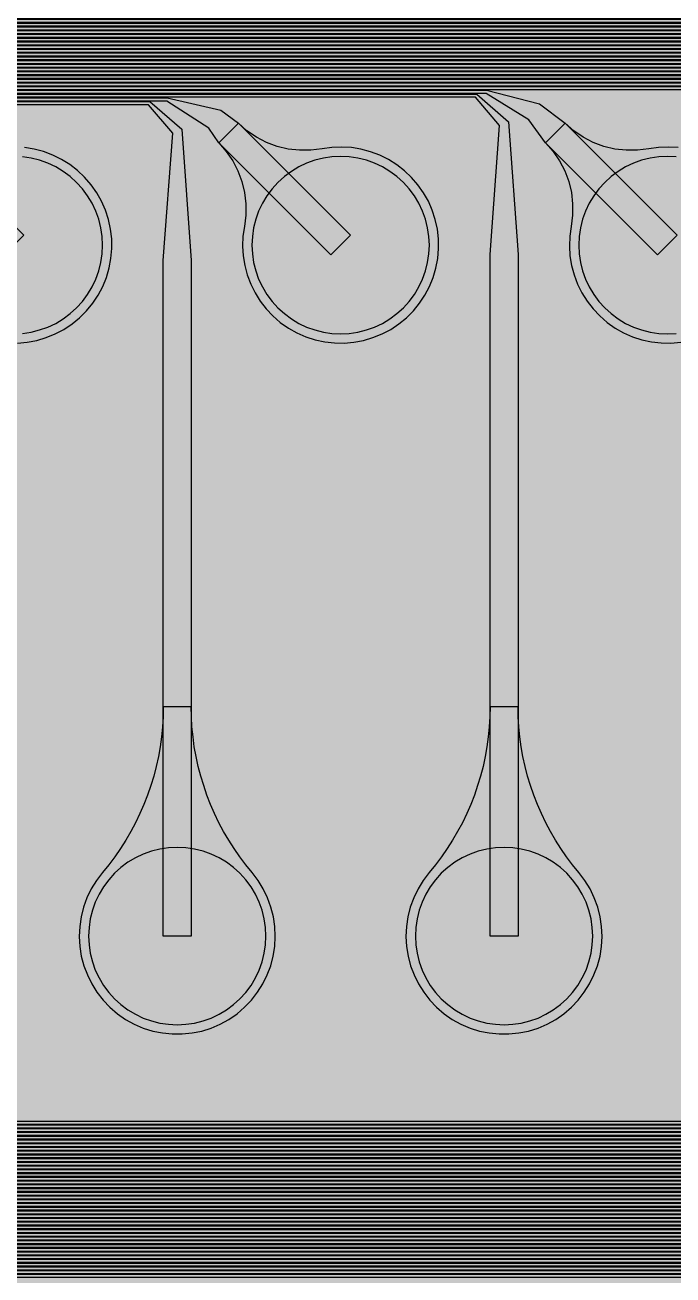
# Model space of a CAD drawing. Header units: metres. Extents: x -7231 to 10969, y -37556 to 1873.
# Drawn here: x -4007 to -3313, y -33144 to -31805 of the extents above; entities that cross this region are included whole.
import ezdxf

# ---------------------------------------------------------------- set-up
doc = ezdxf.new("R2010")
doc.units = ezdxf.units.M
for name, color, linetype in [('Metal1', 4, 'CONTINUOUS'), ('Metal2', 3, 'CONTINUOUS'), ('Polyimide', 7, 'CONTINUOUS'), ('Polyimide_Negative', 5, 'CONTINUOUS')]:
    doc.layers.add(name, color=color, linetype=linetype)

msp = doc.modelspace()

# ---------------------------------------------------------------- hatches: boundary and pattern name
at = {"layer": 'Polyimide'}
msp.add_hatch(color=7, dxfattribs=at).paths.add_polyline_path([(4065.7, -468), (4066.7, -502), (4068.5, -536), (4071.4, -570), (4075.5, -604), (4081, -638), (4088, -672), (4096.5, -706), (4106.6, -740), (4118.3, -774), (4131.6, -808), (4146.5, -842), (4162.9, -876), (4180.7, -910), (4199.8, -944), (4220.2, -978), (4241.7, -1012), (4264.2, -1046), (4287.5, -1080), (4311.5, -1114), (4336, -1148), (4360.9, -1182), (4385.9, -1216), (4410.9, -1250), (4435.7, -1284), (4460.2, -1318), (4484.2, -1352), (4507.5, -1385.9), (4530, -1419.9), (4551.5, -1453.9), (4571.9, -1487.9), (4591.1, -1521.9), (4608.9, -1555.9), (4625.3, -1589.9), (4640.1, -1623.9), (4653.4, -1657.9), (4665.1, -1691.9), (4675.2, -1725.9), (4683.7, -1759.9), (4690.7, -1793.9), (4696.2, -1827.9), (4700.3, -1861.9), (4703.2, -1895.9), (4705.1, -1929.9), (4706.1, -1963.9), (4706.4, -1997.9), (4706.5, -2031.9), (4706.5, -4793), (4710, -4838.4), (4720.2, -4882.7), (4737.1, -4925), (4760.1, -4964.2), (4788.9, -4999.5), (4822.6, -5030), (4860.5, -5055.1), (4901.8, -5074.2), (4901.8, -5074.2), (4970.7, -5105.2), (5034.7, -5145.3), (5092.8, -5193.5), (5143.8, -5249.2), (5186.9, -5311.2), (5221.2, -5378.4), (5246.2, -5449.7), (5261.4, -5523.7), (5266.5, -5599), (5261.4, -5674.3), (5246.2, -5748.3), (5221.2, -5819.6), (5186.9, -5886.8), (5143.8, -5948.8), (5092.8, -6004.5), (5034.7, -6052.7), (4970.7, -6092.8), (4901.8, -6123.8), (4860.5, -6142.9), (4822.6, -6168), (4788.9, -6198.5), (4760.1, -6233.8), (4737.1, -6273), (4720.2, -6315.3), (4710, -6359.6), (4706.5, -6405), (4706.5, -9221.5), (4710, -9266.9), (4720.2, -9311.2), (4737.1, -9353.5), (4760.1, -9392.7), (4788.9, -9428), (4822.6, -9458.5), (4860.5, -9483.6), (4901.8, -9502.7), (4970.7, -9533.7), (5034.7, -9573.8), (5092.8, -9622), (5143.8, -9677.7), (5186.9, -9739.7), (5221.2, -9806.9), (5246.2, -9878.2), (5261.4, -9952.2), (5266.5, -10027.5), (5261.4, -10102.8), (5246.2, -10176.8), (5221.2, -10248.1), (5186.9, -10315.3), (5143.8, -10377.3), (5092.8, -10433), (5034.7, -10481.2), (4970.7, -10521.3), (4901.8, -10552.3), (4860.5, -10571.4), (4822.6, -10596.5), (4788.9, -10627), (4760.1, -10662.3), (4737.1, -10701.5), (4720.2, -10743.8), (4710, -10788.1), (4706.5, -10833.5), (4706.5, -13650), (4710, -13695.4), (4720.2, -13739.7), (4737.1, -13782), (4760.1, -13821.2), (4788.9, -13856.5), (4822.6, -13887), (4860.5, -13912.1), (4901.8, -13931.2), (4970.7, -13962.2), (5034.7, -14002.2), (5092.8, -14050.5), (5143.8, -14106.2), (5186.9, -14168.2), (5221.2, -14235.4), (5246.2, -14306.7), (5261.4, -14380.7), (5266.5, -14456), (5261.4, -14531.3), (5246.2, -14605.3), (5221.2, -14676.5), (5186.9, -14743.8), (5143.8, -14805.8), (5092.8, -14861.5), (5034.7, -14909.7), (4970.7, -14949.8), (4901.8, -14980.8), (4860.5, -14999.9), (4822.6, -15025), (4788.9, -15055.5), (4760.1, -15090.8), (4737.1, -15130), (4720.2, -15172.3), (4710, -15216.6), (4706.5, -15262), (4706.5, -15456), (4720.9, -15750), (4764.1, -16041.3), (4835.7, -16326.8), (4934.9, -16604), (5060.7, -16870.2), (5212.1, -17122.7), (5387.5, -17359.2), (5585.2, -17577.3), (5803.3, -17775), (6039.8, -17950.4), (6292.3, -18101.8), (6558.4, -18227.6), (6835.6, -18326.8), (7121.2, -18398.3), (7412.4, -18441.5), (7706.5, -18456), (9969, -18456), (10047.4, -18459.8), (10125.1, -18471.4), (10201.2, -18490.4), (10275.2, -18516.9), (10346.1, -18550.5), (10413.5, -18590.8), (10476.5, -18637.6), (10534.7, -18690.3), (10587.4, -18748.5), (10634.2, -18811.5), (10674.5, -18878.9), (10708.1, -18949.8), (10734.6, -19023.8), (10753.6, -19099.9), (10765.2, -19177.6), (10769, -19256), (10769, -20895.8), (10730.2, -20951.4), (10694.6, -21009.1), (10662.2, -21068.6), (10633.2, -21129.9), (10607.6, -21192.7), (10585.5, -21256.7), (10566.9, -21322), (10552, -21388.1), (10540.8, -21455), (10533.4, -21522.3), (10529.6, -21590), (10529.6, -21657.8), (10533.4, -21725.5), (10540.8, -21792.9), (10552, -21859.7), (10566.9, -21925.9), (10585.5, -21991.1), (10607.6, -22055.2), (10633.2, -22117.9), (10662.2, -22179.2), (10694.6, -22238.7), (10730.2, -22296.4), (10769, -22352), (10769, -32454.2), (10728.7, -32510.5), (10691.7, -32568.9), (10658, -32629.3), (10627.8, -32691.6), (10601.2, -32755.4), (10578.2, -32820.7), (10558.9, -32887.1), (10543.4, -32954.5), (10531.8, -33022.7), (10524, -33091.4), (10520.1, -33160.5), (10520.1, -33229.7), (10524, -33298.8), (10531.8, -33367.5), (10543.4, -33435.7), (10558.9, -33503.1), (10578.2, -33569.5), (10601.2, -33634.8), (10627.8, -33698.6), (10658, -33760.8), (10691.7, -33821.3), (10728.7, -33879.7), (10769, -33936), (10769, -36556), (10765.2, -36634.4), (10753.6, -36712.1), (10734.6, -36788.2), (10708.1, -36862.1), (10674.5, -36933.1), (10634.2, -37000.5), (10587.4, -37063.5), (10534.7, -37121.7), (10476.5, -37174.4), (10413.5, -37221.2), (10346.1, -37261.5), (10275.2, -37295.1), (10201.2, -37321.6), (10125.1, -37340.6), (10047.4, -37352.1), (9969, -37356), (-6231, -37356), (-6309.4, -37352.1), (-6387.1, -37340.6), (-6463.2, -37321.6), (-6537.2, -37295.1), (-6608.1, -37261.5), (-6675.5, -37221.2), (-6738.5, -37174.4), (-6796.7, -37121.7), (-6849.4, -37063.5), (-6896.2, -37000.5), (-6936.5, -36933.1), (-6970.1, -36862.1), (-6996.6, -36788.2), (-7015.6, -36712.1), (-7027.2, -36634.4), (-7031, -36556), (-7031, -33936), (-6990.7, -33879.8), (-6953.7, -33821.3), (-6920, -33760.9), (-6889.8, -33698.6), (-6863.2, -33634.8), (-6840.2, -33569.5), (-6820.9, -33503.1), (-6805.4, -33435.7), (-6793.7, -33367.5), (-6785.9, -33298.8), (-6782, -33229.7), (-6782, -33160.5), (-6785.9, -33091.4), (-6793.7, -33022.7), (-6805.4, -32954.5), (-6820.9, -32887.1), (-6840.2, -32820.6), (-6863.2, -32755.4), (-6889.8, -32691.5), (-6920, -32629.3), (-6953.7, -32568.9), (-6990.7, -32510.4), (-7031, -32454.2), (-7031, -22364.8), (-6990.7, -22308.6), (-6953.7, -22250.1), (-6920, -22189.7), (-6889.8, -22127.5), (-6863.2, -22063.6), (-6840.2, -21998.4), (-6820.9, -21931.9), (-6805.4, -21864.5), (-6793.7, -21796.3), (-6785.9, -21727.6), (-6782, -21658.5), (-6782, -21589.3), (-6785.9, -21520.3), (-6793.7, -21451.5), (-6805.4, -21383.3), (-6820.9, -21315.9), (-6840.2, -21249.5), (-6863.2, -21184.2), (-6889.8, -21120.4), (-6920, -21058.1), (-6953.7, -20997.7), (-6990.7, -20939.3), (-7031, -20883), (-7031, -19256), (-7027.2, -19177.6), (-7015.6, -19099.9), (-6996.6, -19023.8), (-6970.1, -18949.8), (-6936.5, -18878.9), (-6896.2, -18811.5), (-6849.4, -18748.5), (-6796.7, -18690.3), (-6738.5, -18637.6), (-6675.5, -18590.8), (-6608.1, -18550.5), (-6537.2, -18516.9), (-6463.2, -18490.4), (-6387.1, -18471.4), (-6309.4, -18459.8), (-6231, -18456), (-3968.5, -18456), (-3674.4, -18441.5), (-3383.2, -18398.3), (-3097.6, -18326.8), (-2820.4, -18227.6), (-2554.3, -18101.8), (-2301.8, -17950.4), (-2065.3, -17775), (-1847.2, -17577.3), (-1649.5, -17359.2), (-1474.1, -17122.7), (-1322.7, -16870.2), (-1196.9, -16604), (-1097.7, -16326.8), (-1026.1, -16041.3), (-982.9, -15750), (-968.5, -15456), (-968.5, -15262), (-972, -15216.6), (-982.2, -15172.3), (-999.1, -15130), (-1022.1, -15090.8), (-1050.9, -15055.5), (-1084.6, -15025), (-1122.5, -14999.9), (-1163.8, -14980.8), (-1232.7, -14949.8), (-1296.7, -14909.7), (-1354.8, -14861.5), (-1405.8, -14805.8), (-1448.9, -14743.8), (-1483.2, -14676.5), (-1508.2, -14605.3), (-1523.4, -14531.3), (-1528.5, -14456), (-1523.4, -14380.7), (-1508.2, -14306.7), (-1483.2, -14235.4), (-1448.9, -14168.2), (-1405.8, -14106.2), (-1354.8, -14050.5), (-1296.7, -14002.2), (-1232.7, -13962.2), (-1163.8, -13931.2), (-1122.5, -13912.1), (-1084.6, -13887), (-1050.9, -13856.5), (-1022.1, -13821.2), (-999.1, -13782), (-982.2, -13739.7), (-972, -13695.4), (-968.5, -13650), (-968.5, -12309.6), (-972, -12264.3), (-982.2, -12219.9), (-999.1, -12177.7), (-1022.1, -12138.5), (-1050.9, -12103.2), (-1084.6, -12072.6), (-1122.5, -12047.5), (-1163.8, -12028.5), (-1232.7, -11997.4), (-1296.7, -11957.4), (-1354.8, -11909.1), (-1405.8, -11853.5), (-1448.9, -11791.5), (-1483.2, -11724.2), (-1508.2, -11653), (-1523.4, -11579), (-1528.5, -11503.7), (-1523.4, -11428.3), (-1508.2, -11354.4), (-1483.2, -11283.1), (-1448.9, -11215.9), (-1405.8, -11153.8), (-1354.8, -11098.2), (-1296.7, -11049.9), (-1232.7, -11009.9), (-1163.8, -10978.8), (-1122.5, -10959.8), (-1084.6, -10934.7), (-1050.9, -10904.1), (-1022.1, -10868.9), (-999.1, -10829.6), (-982.2, -10787.4), (-972, -10743), (-968.5, -10697.7), (-968.5, -9357.3), (-972, -9311.9), (-982.2, -9267.6), (-999.1, -9225.4), (-1022.1, -9186.1), (-1050.9, -9150.8), (-1084.6, -9120.3), (-1122.5, -9095.2), (-1163.8, -9076.2), (-1163.8, -9076.2), (-1232.7, -9045.1), (-1296.7, -9005.1), (-1354.8, -8956.8), (-1405.8, -8901.1), (-1448.9, -8839.1), (-1483.2, -8771.9), (-1508.2, -8700.6), (-1523.4, -8626.7), (-1528.5, -8551.3), (-1523.4, -8476), (-1508.2, -8402), (-1483.2, -8330.8), (-1448.9, -8263.5), (-1405.8, -8201.5), (-1354.8, -8145.9), (-1296.7, -8097.6), (-1232.7, -8057.6), (-1163.8, -8026.5), (-1163.8, -8026.5), (-1122.5, -8007.4), (-1084.6, -7982.4), (-1050.9, -7951.8), (-1022.1, -7916.5), (-999.1, -7877.3), (-982.2, -7835), (-972, -7790.7), (-968.5, -7745.4), (-968.5, -6405), (-972, -6359.6), (-982.2, -6315.3), (-999.1, -6273), (-1022.1, -6233.8), (-1050.9, -6198.5), (-1084.6, -6168), (-1122.5, -6142.9), (-1163.8, -6123.8), (-1163.8, -6123.8), (-1232.7, -6092.8), (-1296.7, -6052.7), (-1354.8, -6004.5), (-1405.8, -5948.8), (-1448.9, -5886.8), (-1483.2, -5819.6), (-1508.2, -5748.3), (-1523.4, -5674.3), (-1528.5, -5599), (-1523.4, -5523.7), (-1508.2, -5449.7), (-1483.2, -5378.4), (-1448.9, -5311.2), (-1405.8, -5249.2), (-1354.8, -5193.5), (-1296.7, -5145.3), (-1232.7, -5105.2), (-1163.8, -5074.2), (-1163.8, -5074.2), (-1122.5, -5055.1), (-1084.6, -5030), (-1050.9, -4999.5), (-1022.1, -4964.2), (-999.1, -4925), (-982.2, -4882.7), (-972, -4838.4), (-968.5, -4793), (-968.5, -2031.9), (-968.4, -1997.9), (-968.1, -1963.9), (-967.1, -1929.9), (-965.2, -1895.9), (-962.2, -1861.9), (-958, -1827.9), (-952.4, -1793.9), (-945.3, -1759.9), (-936.6, -1725.9), (-926.4, -1691.9), (-914.4, -1657.9), (-900.9, -1623.9), (-885.7, -1589.9), (-869.1, -1555.9), (-850.9, -1521.9), (-831.4, -1487.9), (-810.6, -1453.9), (-788.7, -1419.9), (-765.8, -1385.9), (-742.1, -1352), (-717.6, -1318), (-692.7, -1284), (-667.4, -1250), (-641.9, -1216), (-616.4, -1182), (-591.1, -1148), (-566.1, -1114), (-541.7, -1080), (-517.9, -1046), (-495, -1012), (-473.1, -978), (-452.4, -944), (-432.8, -910), (-414.7, -876), (-398, -842), (-382.9, -808), (-369.3, -774), (-357.4, -740), (-347.1, -706), (-338.4, -672), (-331.3, -638), (-325.7, -604), (-321.5, -570), (-318.6, -536), (-316.7, -502), (-315.7, -468), (-315.3, -434), (-315.2, -400), (-315.2, 401), (-315.2, 451), (-315.2, 1644), (-270.2, 1644), (-270, 1637.1), (-269.4, 1630.3), (-268.2, 1623.5), (-266.7, 1616.8), (-264.7, 1610.2), (-262.3, 1603.8), (-259.4, 1597.6), (-256.2, 1591.5), (-252.6, 1585.7), (-248.6, 1580.1), (-244.2, 1574.8), (-239.5, 1569.8), (-234.5, 1565.1), (-229.2, 1560.7), (-223.6, 1556.7), (-217.8, 1553.1), (-211.7, 1549.8), (-205.4, 1547), (-199, 1544.6), (-192.4, 1542.6), (-185.7, 1541), (-179, 1539.9), (-172.1, 1539.2), (-165.2, 1539), (-158.4, 1539.2), (-151.5, 1539.9), (-144.8, 1541), (-138.1, 1542.6), (-131.5, 1544.6), (-125.1, 1547), (-118.8, 1549.8), (-112.8, 1553.1), (-106.9, 1556.7), (-101.3, 1560.7), (-96, 1565.1), (-91, 1569.8), (-86.3, 1574.8), (-81.9, 1580.1), (-77.9, 1585.7), (-74.3, 1591.5), (-71.1, 1597.6), (-68.2, 1603.8), (-65.8, 1610.2), (-63.8, 1616.8), (-62.3, 1623.5), (-61.1, 1630.3), (-60.5, 1637.1), (-60.2, 1644), (1853, 1644), (1853, 1573), (3815.2, 1573), (3815.5, 1579.5), (3816.1, 1586.1), (3817.2, 1592.5), (3818.7, 1598.9), (3820.6, 1605.1), (3822.9, 1611.3), (3825.6, 1617.2), (3828.6, 1623), (3832.1, 1628.6), (3835.9, 1633.9), (3840.1, 1638.9), (3844.5, 1643.7), (3849.3, 1648.2), (3854.4, 1652.3), (3859.7, 1656.1), (3865.2, 1659.6), (3871, 1662.7), (3877, 1665.4), (3883.1, 1667.7), (3889.4, 1669.6), (3895.7, 1671.1), (3902.2, 1672.1), (3908.7, 1672.8), (3915.2, 1673), (3921.8, 1672.8), (3928.3, 1672.1), (3934.8, 1671.1), (3941.1, 1669.6), (3947.4, 1667.7), (3953.5, 1665.4), (3959.5, 1662.7), (3965.2, 1659.6), (3970.8, 1656.1), (3976.1, 1652.3), (3981.2, 1648.2), (3986, 1643.7), (3990.4, 1638.9), (3994.6, 1633.9), (3998.4, 1628.6), (4001.9, 1623), (4004.9, 1617.2), (4007.6, 1611.3), (4009.9, 1605.1), (4011.8, 1598.9), (4013.3, 1592.5), (4014.4, 1586.1), (4015, 1579.5), (4015.2, 1573), (4065.2, 1573), (4065.2, 451), (4065.2, 401), (4065.2, -400), (4065.3, -434), (4065.7, -468)])

# ---------------------------------------------------------------- linework, layer by layer
at = {"layer": 'Metal1'}
for points in [[(1520.7, -19211.9), (1520.7, -33111.7), (1489.7, -33142.7), (-5874.2, -33142.7), (-5905.2, -33111.7), (-5905.2, -30808.3), (-5874.2, -30777.2), (-3872.8, -30777.2), (-3838.6, -30807), (-3828.5, -30947.5), (-3828.5, -31671), (-3858.5, -31671), (-3858.5, -30947.5), (-3848.4, -30811), (-3874.2, -30780.8), (-5872.8, -30780.8), (-5901.7, -30809.7), (-5901.7, -33110.3), (-5872.8, -33139.2), (1488.3, -33139.2), (1517.2, -33110.3), (1517.2, -19211.9)], [(1512.7, -19211.9), (1512.7, -33103.7), (1481.7, -33134.7), (-5866.2, -33134.7), (-5897.2, -33103.7), (-5897.2, -30816.3), (-5866.2, -30785.2), (-4222.8, -30785.2), (-4188.6, -30815), (-4178.5, -30953.9), (-4178.5, -31671), (-4208.5, -31671), (-4208.5, -30953.9), (-4198.4, -30819), (-4224.2, -30788.8), (-5864.8, -30788.8), (-5893.7, -30817.7), (-5893.7, -33102.3), (-5864.8, -33131.2), (1480.3, -33131.2), (1509.2, -33102.3), (1509.2, -19211.9)], [(1504.7, -19211.9), (1504.7, -33095.7), (1473.7, -33126.7), (-5858.2, -33126.7), (-5889.2, -33095.7), (-5889.2, -30824.3), (-5858.2, -30793.2), (-4572.8, -30793.2), (-4538.6, -30823), (-4528.5, -30960.3), (-4528.5, -31671), (-4558.5, -31671), (-4558.5, -30960.3), (-4548.4, -30827), (-4574.2, -30796.8), (-5856.8, -30796.8), (-5885.7, -30825.7), (-5885.7, -33094.3), (-5856.8, -33123.2), (1472.3, -33123.2), (1501.2, -33094.3), (1501.2, -19211.9)], [(1496.7, -19211.9), (1496.7, -33087.7), (1465.7, -33118.7), (-5850.2, -33118.7), (-5881.2, -33087.7), (-5881.2, -30832.3), (-5850.2, -30801.2), (-4922.8, -30801.2), (-4888.6, -30831), (-4878.5, -30966.7), (-4878.5, -31671), (-4908.5, -31671), (-4908.5, -30966.7), (-4898.4, -30835), (-4924.2, -30804.8), (-5848.8, -30804.8), (-5877.7, -30833.7), (-5877.7, -33086.3), (-5848.8, -33115.2), (1464.3, -33115.2), (1493.2, -33086.3), (1493.2, -19211.9)], [(1488.7, -19211.9), (1488.7, -33079.7), (1457.7, -33110.7), (-5842.2, -33110.7), (-5873.2, -33079.7), (-5873.2, -30840.3), (-5842.2, -30809.2), (-5272.8, -30809.2), (-5238.5, -30838.9), (-5228.5, -30973.1), (-5228.5, -31671), (-5258.5, -31671), (-5258.5, -30973.1), (-5248.5, -30843.1), (-5274.2, -30812.8), (-5840.8, -30812.8), (-5869.7, -30841.7), (-5869.7, -33078.3), (-5840.8, -33107.2), (1456.3, -33107.2), (1485.2, -33078.3), (1485.2, -19211.9)], [(1480.7, -19211.9), (1480.7, -33071.7), (1449.7, -33102.7), (-5834.2, -33102.7), (-5865.2, -33071.7), (-5865.2, -31830.3), (-5834.2, -31799.2), (-22.8, -31799.2), (11.1, -31829.1), (21.5, -31987.1), (21.5, -32781), (-8.5, -32781), (-8.5, -31987.1), (1.9, -31832.9), (-24.2, -31802.7), (-5832.8, -31802.7), (-5861.7, -31831.7), (-5861.7, -33070.3), (-5832.8, -33099.2), (1448.3, -33099.2), (1477.2, -33070.3), (1477.2, -19211.9)], [(1472.7, -19211.9), (1472.7, -33063.7), (1441.7, -33094.7), (-5826.2, -33094.7), (-5857.2, -33063.7), (-5857.2, -31838.3), (-5826.2, -31807.2), (-372.8, -31807.2), (-338.9, -31837.1), (-328.5, -31993.5), (-328.5, -32781), (-358.5, -32781), (-358.5, -31993.5), (-348.1, -31840.9), (-374.2, -31810.7), (-5824.8, -31810.7), (-5853.7, -31839.7), (-5853.7, -33062.3), (-5824.8, -33091.2), (1440.3, -33091.2), (1469.2, -33062.3), (1469.2, -19211.9)], [(1464.7, -19211.9), (1464.7, -33055.7), (1433.7, -33086.7), (-5818.2, -33086.7), (-5849.2, -33055.7), (-5849.2, -31846.3), (-5818.2, -31815.2), (-722.8, -31815.2), (-688.9, -31845.1), (-678.5, -31999.9), (-678.5, -32781), (-708.5, -32781), (-708.5, -31999.9), (-698.1, -31848.9), (-724.2, -31818.7), (-5816.8, -31818.7), (-5845.7, -31847.7), (-5845.7, -33054.3), (-5816.8, -33083.2), (1432.3, -33083.2), (1461.2, -33054.3), (1461.2, -19211.9)], [(1456.7, -19211.9), (1456.7, -33047.7), (1425.7, -33078.7), (-5810.2, -33078.7), (-5841.2, -33047.7), (-5841.2, -31854.3), (-5810.2, -31823.2), (-1072.8, -31823.2), (-1038.8, -31853.1), (-1028.5, -32006.3), (-1028.5, -32781), (-1058.5, -32781), (-1058.5, -32006.3), (-1048.2, -31856.9), (-1074.2, -31826.7), (-5808.8, -31826.7), (-5837.7, -31855.7), (-5837.7, -33046.3), (-5808.8, -33075.2), (1424.3, -33075.2), (1453.2, -33046.3), (1453.2, -19211.9)], [(1448.7, -19211.9), (1448.7, -33039.7), (1417.7, -33070.7), (-5802.2, -33070.7), (-5833.2, -33039.7), (-5833.2, -31862.3), (-5802.2, -31831.2), (-1422.8, -31831.2), (-1388.8, -31861.1), (-1378.5, -32012.7), (-1378.5, -32781), (-1408.5, -32781), (-1408.5, -32012.7), (-1398.2, -31864.9), (-1424.2, -31834.7), (-5800.8, -31834.7), (-5829.7, -31863.7), (-5829.7, -33038.3), (-5800.8, -33067.2), (1416.3, -33067.2), (1445.2, -33038.3), (1445.2, -19211.9)], [(1440.7, -19211.9), (1440.7, -33031.7), (1409.7, -33062.7), (-5794.2, -33062.7), (-5825.2, -33031.7), (-5825.2, -31870.3), (-5794.2, -31839.2), (-1772.8, -31839.2), (-1738.8, -31869.1), (-1728.5, -32019.1), (-1728.5, -32781), (-1758.5, -32781), (-1758.5, -32019.1), (-1748.2, -31872.9), (-1774.2, -31842.7), (-5792.8, -31842.7), (-5821.7, -31871.7), (-5821.7, -33030.3), (-5792.8, -33059.2), (1408.3, -33059.2), (1437.2, -33030.3), (1437.2, -19211.9)], [(1432.7, -19211.9), (1432.7, -33023.7), (1401.7, -33054.7), (-5786.2, -33054.7), (-5817.2, -33023.7), (-5817.2, -31878.3), (-5786.2, -31847.2), (-2122.8, -31847.2), (-2088.8, -31877), (-2078.5, -32025.5), (-2078.5, -32781), (-2108.5, -32781), (-2108.5, -32025.5), (-2098.2, -31881), (-2124.2, -31850.7), (-5784.8, -31850.7), (-5813.7, -31879.7), (-5813.7, -33022.3), (-5784.8, -33051.2), (1400.3, -33051.2), (1429.2, -33022.3), (1429.2, -19211.9)], [(1424.7, -19211.9), (1424.7, -33015.7), (1393.7, -33046.7), (-5778.2, -33046.7), (-5809.2, -33015.7), (-5809.2, -31886.3), (-5778.2, -31855.2), (-2472.8, -31855.2), (-2438.7, -31885), (-2428.5, -32031.9), (-2428.5, -32781), (-2458.5, -32781), (-2458.5, -32031.9), (-2448.3, -31889), (-2474.2, -31858.7), (-5776.8, -31858.7), (-5805.7, -31887.7), (-5805.7, -33014.3), (-5776.8, -33043.2), (1392.3, -33043.2), (1421.2, -33014.3), (1421.2, -19211.9)], [(1416.7, -19211.9), (1416.7, -33007.7), (1385.7, -33038.7), (-5770.2, -33038.7), (-5801.2, -33007.7), (-5801.2, -31894.3), (-5770.2, -31863.2), (-2822.8, -31863.2), (-2788.7, -31893), (-2778.5, -32038.3), (-2778.5, -32781), (-2808.5, -32781), (-2808.5, -32038.3), (-2798.3, -31897), (-2824.2, -31866.7), (-5768.8, -31866.7), (-5797.7, -31895.7), (-5797.7, -33006.3), (-5768.8, -33035.2), (1384.3, -33035.2), (1413.2, -33006.3), (1413.2, -19211.9)], [(1408.7, -19211.9), (1408.7, -32999.7), (1377.7, -33030.7), (-5762.2, -33030.7), (-5793.2, -32999.7), (-5793.2, -31902.3), (-5762.2, -31871.2), (-3172.8, -31871.2), (-3138.7, -31901), (-3128.5, -32044.7), (-3128.5, -32781), (-3158.5, -32781), (-3158.5, -32044.7), (-3148.3, -31905), (-3174.2, -31874.7), (-5760.8, -31874.7), (-5789.7, -31903.7), (-5789.7, -32998.3), (-5760.8, -33027.2), (1376.3, -33027.2), (1405.2, -32998.3), (1405.2, -19211.9)], [(1400.7, -19211.9), (1400.7, -32991.7), (1369.7, -33022.7), (-5754.2, -33022.7), (-5785.2, -32991.7), (-5785.2, -31910.3), (-5754.2, -31879.2), (-3522.8, -31879.2), (-3488.7, -31909), (-3478.5, -32051.1), (-3478.5, -32781), (-3508.5, -32781), (-3508.5, -32051.1), (-3498.3, -31913), (-3524.2, -31882.7), (-5752.8, -31882.7), (-5781.7, -31911.7), (-5781.7, -32990.3), (-5752.8, -33019.2), (1368.3, -33019.2), (1397.2, -32990.3), (1397.2, -19211.9)], [(1392.7, -19211.9), (1392.7, -32983.7), (1361.7, -33014.7), (-5746.2, -33014.7), (-5777.2, -32983.7), (-5777.2, -31918.3), (-5746.2, -31887.2), (-3872.8, -31887.2), (-3838.6, -31917), (-3828.5, -32057.5), (-3828.5, -32781), (-3858.5, -32781), (-3858.5, -32057.5), (-3848.4, -31921), (-3874.2, -31890.7), (-5744.8, -31890.7), (-5773.7, -31919.7), (-5773.7, -32982.3), (-5744.8, -33011.2), (1360.3, -33011.2), (1389.2, -32982.3), (1389.2, -19211.9)], [(1384.7, -19211.9), (1384.7, -32975.7), (1353.7, -33006.7), (-5738.2, -33006.7), (-5769.2, -32975.7), (-5769.2, -31926.3), (-5738.2, -31895.2), (-4222.8, -31895.2), (-4188.6, -31925), (-4178.5, -32063.9), (-4178.5, -32781), (-4208.5, -32781), (-4208.5, -32063.9), (-4198.4, -31929), (-4224.2, -31898.7), (-5736.8, -31898.7), (-5765.7, -31927.7), (-5765.7, -32974.3), (-5736.8, -33003.2), (1352.3, -33003.2), (1381.2, -32974.3), (1381.2, -19211.9)], [(1376.7, -19211.9), (1376.7, -32967.7), (1345.7, -32998.7), (-5730.2, -32998.7), (-5761.2, -32967.7), (-5761.2, -31934.3), (-5730.2, -31903.2), (-4572.8, -31903.2), (-4538.6, -31933), (-4528.5, -32070.3), (-4528.5, -32781), (-4558.5, -32781), (-4558.5, -32070.3), (-4548.4, -31937), (-4574.2, -31906.7), (-5728.8, -31906.7), (-5757.7, -31935.7), (-5757.7, -32966.3), (-5728.8, -32995.2), (1344.3, -32995.2), (1373.2, -32966.3), (1373.2, -19211.9)], [(1368.7, -19211.9), (1368.7, -32959.7), (1337.7, -32990.7), (-5722.2, -32990.7), (-5753.2, -32959.7), (-5753.2, -31942.3), (-5722.2, -31911.2), (-4922.8, -31911.2), (-4888.6, -31941), (-4878.5, -32076.7), (-4878.5, -32781), (-4908.5, -32781), (-4908.5, -32076.7), (-4898.4, -31945), (-4924.2, -31914.7), (-5720.8, -31914.7), (-5749.7, -31943.7), (-5749.7, -32958.3), (-5720.8, -32987.2), (1336.3, -32987.2), (1365.2, -32958.3), (1365.2, -19211.9)], [(1360.7, -19211.9), (1360.7, -32951.7), (1329.7, -32982.7), (-5714.2, -32982.7), (-5745.2, -32951.7), (-5745.2, -31950.3), (-5714.2, -31919.2), (-5272.8, -31919.2), (-5238.5, -31948.9), (-5228.5, -32083.1), (-5228.5, -32781), (-5258.5, -32781), (-5258.5, -32083.1), (-5248.5, -31953.1), (-5274.2, -31922.7), (-5712.8, -31922.7), (-5741.7, -31951.7), (-5741.7, -32950.3), (-5712.8, -32979.2), (1328.3, -32979.2), (1357.2, -32950.3), (1357.2, -19211.9)]]:
    msp.add_lwpolyline(points, dxfattribs=at)
for points in [[(-3858.5, -32535.4), (-3858.7, -32546.2), (-3859.3, -32556.9), (-3860.4, -32567.6), (-3861.8, -32578.2), (-3863.7, -32588.8), (-3866, -32599.3), (-3868.7, -32609.6), (-3871.8, -32619.9), (-3875.3, -32630.1), (-3879.2, -32640.1), (-3883.5, -32649.9), (-3888.1, -32659.6), (-3893.2, -32669.1), (-3898.6, -32678.4), (-3904.3, -32687.4), (-3910.4, -32696.2), (-3916.9, -32704.8), (-3923.6, -32713.1), (-3930.1, -32721.6), (-3935.6, -32730.6), (-3940.2, -32740.2), (-3943.9, -32750.1), (-3946.5, -32760.4), (-3948, -32770.9), (-3948.5, -32781.5), (-3947.9, -32792.1), (-3946.3, -32802.6), (-3943.6, -32812.8), (-3939.8, -32822.7), (-3935.1, -32832.2), (-3929.5, -32841.2), (-3923, -32849.6), (-3915.7, -32857.3), (-3907.6, -32864.2), (-3898.9, -32870.2), (-3889.6, -32875.3), (-3879.9, -32879.5), (-3869.7, -32882.7), (-3859.4, -32884.8), (-3848.8, -32885.9), (-3838.2, -32885.9), (-3827.6, -32884.8), (-3817.3, -32882.7), (-3807.1, -32879.5), (-3797.4, -32875.3), (-3788.1, -32870.2), (-3779.4, -32864.2), (-3771.3, -32857.3), (-3764, -32849.6), (-3757.5, -32841.2), (-3751.9, -32832.2), (-3747.2, -32822.7), (-3743.4, -32812.8), (-3740.7, -32802.6), (-3739.1, -32792.1), (-3738.5, -32781.5), (-3739, -32770.9), (-3740.5, -32760.4), (-3743.1, -32750.1), (-3746.8, -32740.2), (-3751.4, -32730.6), (-3756.9, -32721.6), (-3763.4, -32713.1), (-3770.1, -32704.8), (-3776.6, -32696.2), (-3782.7, -32687.4), (-3788.4, -32678.4), (-3793.8, -32669.1), (-3798.9, -32659.6), (-3803.5, -32649.9), (-3807.8, -32640.1), (-3811.7, -32630.1), (-3815.2, -32619.9), (-3818.3, -32609.6), (-3821, -32599.3), (-3823.3, -32588.8), (-3825.2, -32578.2), (-3826.6, -32567.6), (-3827.7, -32556.9), (-3828.3, -32546.2), (-3828.5, -32535.4), (-3858.5, -32535.4)], [(-3508.5, -32535.4), (-3508.7, -32546.2), (-3509.3, -32556.9), (-3510.4, -32567.6), (-3511.8, -32578.2), (-3513.7, -32588.8), (-3516, -32599.3), (-3518.7, -32609.6), (-3521.8, -32619.9), (-3525.3, -32630.1), (-3529.2, -32640.1), (-3533.5, -32649.9), (-3538.1, -32659.6), (-3543.2, -32669.1), (-3548.6, -32678.4), (-3554.3, -32687.4), (-3560.4, -32696.2), (-3566.9, -32704.8), (-3573.6, -32713.1), (-3580.1, -32721.6), (-3585.6, -32730.6), (-3590.2, -32740.2), (-3593.9, -32750.1), (-3596.5, -32760.4), (-3598, -32770.9), (-3598.5, -32781.5), (-3597.9, -32792.1), (-3596.3, -32802.6), (-3593.6, -32812.8), (-3589.8, -32822.7), (-3585.1, -32832.2), (-3579.5, -32841.2), (-3573, -32849.6), (-3565.7, -32857.3), (-3557.6, -32864.2), (-3548.9, -32870.2), (-3539.6, -32875.3), (-3529.9, -32879.5), (-3519.7, -32882.7), (-3509.4, -32884.8), (-3498.8, -32885.9), (-3488.2, -32885.9), (-3477.6, -32884.8), (-3467.3, -32882.7), (-3457.1, -32879.5), (-3447.4, -32875.3), (-3438.1, -32870.2), (-3429.4, -32864.2), (-3421.3, -32857.3), (-3414, -32849.6), (-3407.5, -32841.2), (-3401.9, -32832.2), (-3397.2, -32822.7), (-3393.4, -32812.8), (-3390.7, -32802.6), (-3389.1, -32792.1), (-3388.5, -32781.5), (-3389, -32770.9), (-3390.5, -32760.4), (-3393.1, -32750.1), (-3396.8, -32740.2), (-3401.4, -32730.6), (-3406.9, -32721.6), (-3413.4, -32713.1), (-3420.1, -32704.8), (-3426.6, -32696.2), (-3432.7, -32687.4), (-3438.4, -32678.4), (-3443.8, -32669.1), (-3448.9, -32659.6), (-3453.5, -32649.9), (-3457.8, -32640.1), (-3461.7, -32630.1), (-3465.2, -32619.9), (-3468.3, -32609.6), (-3471, -32599.3), (-3473.3, -32588.8), (-3475.2, -32578.2), (-3476.6, -32567.6), (-3477.7, -32556.9), (-3478.3, -32546.2), (-3478.5, -32535.4), (-3508.5, -32535.4)]]:
    msp.add_lwpolyline(points, close=True, dxfattribs=at)
at = {"layer": 'Metal2'}
for points in [[(1524.7, -19211.9), (1524.7, -33115.7), (1493.7, -33146.7), (-5878.2, -33146.7), (-5909.2, -33115.7), (-5909.2, -30804.3), (-5878.2, -30773.2), (-3854.2, -30773.2), (-3796.8, -30786.6), (-3777.9, -30800.4), (-3657.9, -30920.4), (-3679.1, -30941.6), (-3799.1, -30821.6), (-3809.7, -30805.9), (-3854.8, -30776.8), (-5876.8, -30776.8), (-5905.7, -30805.7), (-5905.7, -33114.3), (-5876.8, -33143.2), (1492.3, -33143.2), (1521.2, -33114.3), (1521.2, -19211.9)], [(1516.7, -19211.9), (1516.7, -33107.7), (1485.7, -33138.7), (-5870.2, -33138.7), (-5901.2, -33107.7), (-5901.2, -30812.3), (-5870.2, -30781.2), (-4196.2, -30781.2), (-4137.9, -30793.2), (-4127.9, -30800.4), (-4007.9, -30920.4), (-4029.1, -30941.6), (-4149.1, -30821.6), (-4152.7, -30815.3), (-4196.8, -30784.8), (-5868.8, -30784.8), (-5897.7, -30813.7), (-5897.7, -33106.3), (-5868.8, -33135.2), (1484.3, -33135.2), (1513.2, -33106.3), (1513.2, -19211.9)], [(1508.7, -19211.9), (1508.7, -33099.7), (1477.7, -33130.7), (-5862.2, -33130.7), (-5893.2, -33099.7), (-5893.2, -30820.3), (-5862.2, -30789.2), (-4538.2, -30789.2), (-4478.8, -30799.5), (-4357.9, -30920.4), (-4379.1, -30941.6), (-4495.8, -30824.9), (-4538.8, -30792.8), (-5860.8, -30792.8), (-5889.7, -30821.7), (-5889.7, -33098.3), (-5860.8, -33127.2), (1476.3, -33127.2), (1505.2, -33098.3), (1505.2, -19211.9)], [(1500.7, -19211.9), (1500.7, -33091.7), (1469.7, -33122.7), (-5854.2, -33122.7), (-5885.2, -33091.7), (-5885.2, -30828.3), (-5854.2, -30797.2), (-4880.2, -30797.2), (-4820.8, -30807.5), (-4707.9, -30920.4), (-4729.1, -30941.6), (-4837.8, -30832.9), (-4880.8, -30800.8), (-5852.8, -30800.8), (-5881.7, -30829.7), (-5881.7, -33090.3), (-5852.8, -33119.2), (1468.3, -33119.2), (1497.2, -33090.3), (1497.2, -19211.9)], [(1492.7, -19211.9), (1492.7, -33083.7), (1461.7, -33114.7), (-5846.2, -33114.7), (-5877.2, -33083.7), (-5877.2, -30836.3), (-5846.2, -30805.2), (-5222.2, -30805.2), (-5162.8, -30815.5), (-5057.9, -30920.4), (-5079.1, -30941.6), (-5179.8, -30840.9), (-5222.8, -30808.8), (-5844.8, -30808.8), (-5873.7, -30837.7), (-5873.7, -33082.3), (-5844.8, -33111.2), (1460.3, -33111.2), (1489.2, -33082.3), (1489.2, -19211.9)], [(1484.7, -19211.9), (1484.7, -33075.7), (1453.7, -33106.7), (-5838.2, -33106.7), (-5869.2, -33075.7), (-5869.2, -31826.3), (-5838.2, -31795.2), (10.8, -31795.2), (60.3, -31817.9), (109.5, -31886.6), (194.5, -32033.5), (168.5, -32048.5), (83.5, -31901.6), (50.3, -31828), (9.8, -31798.7), (-5836.8, -31798.7), (-5865.7, -31827.7), (-5865.7, -33074.3), (-5836.8, -33103.2), (1452.3, -33103.2), (1481.2, -33074.3), (1481.2, -19211.9)], [(1476.7, -19211.9), (1476.7, -33067.7), (1445.7, -33098.7), (-5830.2, -33098.7), (-5861.2, -33067.7), (-5861.2, -31834.3), (-5830.2, -31803.2), (-339.3, -31803.2), (-289.1, -31825.4), (-242.8, -31887.7), (-155.6, -32033.3), (-181.4, -32048.7), (-268.5, -31903.1), (-299.5, -31836.1), (-340.2, -31806.7), (-5828.8, -31806.7), (-5857.7, -31835.7), (-5857.7, -33066.3), (-5828.8, -33095.2), (1444.3, -33095.2), (1473.2, -33066.3), (1473.2, -19211.9)], [(1468.7, -19211.9), (1468.7, -33059.7), (1437.7, -33090.7), (-5822.2, -33090.7), (-5853.2, -33059.7), (-5853.2, -31842.3), (-5822.2, -31811.2), (-689.3, -31811.2), (-638.6, -31832.9), (-595.1, -31888.8), (-505.7, -32033.1), (-531.3, -32048.9), (-620.6, -31904.6), (-649.3, -31844.1), (-690.2, -31814.7), (-5820.8, -31814.7), (-5849.7, -31843.7), (-5849.7, -33058.3), (-5820.8, -33087.2), (1436.3, -33087.2), (1465.2, -33058.3), (1465.2, -19211.9)], [(1460.7, -19211.9), (1460.7, -33051.7), (1429.7, -33082.7), (-5814.2, -33082.7), (-5845.2, -33051.7), (-5845.2, -31850.3), (-5814.2, -31819.2), (-1039.3, -31819.2), (-988, -31840.3), (-947.5, -31890.1), (-855.9, -32032.9), (-881.1, -32049.1), (-972.8, -31906.3), (-999, -31852.2), (-1040.2, -31822.7), (-5812.8, -31822.7), (-5841.7, -31851.7), (-5841.7, -33050.3), (-5812.8, -33079.2), (1428.3, -33079.2), (1457.2, -33050.3), (1457.2, -19211.9)], [(1452.7, -19211.9), (1452.7, -33043.7), (1421.7, -33074.7), (-5806.2, -33074.7), (-5837.2, -33043.7), (-5837.2, -31858.3), (-5806.2, -31827.2), (-1389.3, -31827.2), (-1337.4, -31847.7), (-1300.1, -31891.4), (-1206, -32032.7), (-1231, -32049.3), (-1325.1, -31908.1), (-1348.8, -31860.3), (-1390.2, -31830.7), (-5804.8, -31830.7), (-5833.7, -31859.7), (-5833.7, -33042.3), (-5804.8, -33071.2), (1420.3, -33071.2), (1449.2, -33042.3), (1449.2, -19211.9)], [(1444.7, -19211.9), (1444.7, -33035.7), (1413.7, -33066.7), (-5798.2, -33066.7), (-5829.2, -33035.7), (-5829.2, -31866.3), (-5798.2, -31835.2), (-1739.3, -31835.2), (-1686.7, -31855), (-1652.8, -31892.9), (-1556.2, -32032.5), (-1580.8, -32049.5), (-1677.4, -31910), (-1698.6, -31868.4), (-1740.1, -31838.7), (-5796.8, -31838.7), (-5825.7, -31867.7), (-5825.7, -33034.3), (-5796.8, -33063.2), (1412.3, -33063.2), (1441.2, -33034.3), (1441.2, -19211.9)], [(1436.7, -19211.9), (1436.7, -33027.7), (1405.7, -33058.7), (-5790.2, -33058.7), (-5821.2, -33027.7), (-5821.2, -31874.3), (-5790.2, -31843.2), (-2089.3, -31843.2), (-2036, -31862.2), (-2005.5, -31894.5), (-1906.3, -32032.2), (-1930.7, -32049.8), (-2029.9, -31912.1), (-2048.3, -31876.5), (-2090.1, -31846.7), (-5788.8, -31846.7), (-5817.7, -31875.7), (-5817.7, -33026.3), (-5788.8, -33055.2), (1404.3, -33055.2), (1433.2, -33026.3), (1433.2, -19211.9)], [(1428.7, -19211.9), (1428.7, -33019.7), (1397.7, -33050.7), (-5782.2, -33050.7), (-5813.2, -33019.7), (-5813.2, -31882.3), (-5782.2, -31851.2), (-2439.3, -31851.2), (-2385.3, -31869.3), (-2358.4, -31896.3), (-2256.5, -32032), (-2280.5, -32050), (-2382.4, -31914.3), (-2398.1, -31884.7), (-2440.1, -31854.7), (-5780.8, -31854.7), (-5809.7, -31883.7), (-5809.7, -33018.3), (-5780.8, -33047.2), (1396.3, -33047.2), (1425.2, -33018.3), (1425.2, -19211.9)], [(1420.7, -19211.9), (1420.7, -33011.7), (1389.7, -33042.7), (-5774.2, -33042.7), (-5805.2, -33011.7), (-5805.2, -31890.3), (-5774.2, -31859.2), (-2789.3, -31859.2), (-2734.5, -31876.3), (-2711.4, -31898.2), (-2606.7, -32031.7), (-2630.3, -32050.3), (-2735.1, -31916.7), (-2747.9, -31892.9), (-2790.1, -31862.7), (-5772.8, -31862.7), (-5801.7, -31891.7), (-5801.7, -33010.3), (-5772.8, -33039.2), (1388.3, -33039.2), (1417.2, -33010.3), (1417.2, -19211.9)], [(1412.7, -19211.9), (1412.7, -33003.7), (1381.7, -33034.7), (-5766.2, -33034.7), (-5797.2, -33003.7), (-5797.2, -31898.3), (-5766.2, -31867.2), (-3170.2, -31867.2), (-3114.1, -31882.4), (-3077.9, -31910.4), (-2957.9, -32030.4), (-2979.1, -32051.6), (-3099.1, -31931.6), (-3124.5, -31898), (-3170.8, -31870.7), (-5764.8, -31870.7), (-5793.7, -31899.7), (-5793.7, -33002.3), (-5764.8, -33031.2), (1380.3, -33031.2), (1409.2, -33002.3), (1409.2, -19211.9)], [(1404.7, -19211.9), (1404.7, -32995.7), (1373.7, -33026.7), (-5758.2, -33026.7), (-5789.2, -32995.7), (-5789.2, -31906.3), (-5758.2, -31875.2), (-3512.2, -31875.2), (-3455.5, -31889.6), (-3427.9, -31910.4), (-3307.9, -32030.4), (-3329.1, -32051.6), (-3449.1, -31931.6), (-3467, -31906.8), (-3512.8, -31878.7), (-5756.8, -31878.7), (-5785.7, -31907.7), (-5785.7, -32994.3), (-5756.8, -33023.2), (1372.3, -33023.2), (1401.2, -32994.3), (1401.2, -19211.9)], [(1396.7, -19211.9), (1396.7, -32987.7), (1365.7, -33018.7), (-5750.2, -33018.7), (-5781.2, -32987.7), (-5781.2, -31914.3), (-5750.2, -31883.2), (-3854.2, -31883.2), (-3796.8, -31896.6), (-3777.9, -31910.4), (-3657.9, -32030.4), (-3679.1, -32051.6), (-3799.1, -31931.6), (-3809.7, -31915.9), (-3854.8, -31886.7), (-5748.8, -31886.7), (-5777.7, -31915.7), (-5777.7, -32986.3), (-5748.8, -33015.2), (1364.3, -33015.2), (1393.2, -32986.3), (1393.2, -19211.9)], [(1388.7, -19211.9), (1388.7, -32979.7), (1357.7, -33010.7), (-5742.2, -33010.7), (-5773.2, -32979.7), (-5773.2, -31922.3), (-5742.2, -31891.2), (-4196.2, -31891.2), (-4137.9, -31903.2), (-4127.9, -31910.4), (-4007.9, -32030.4), (-4029.1, -32051.6), (-4149.1, -31931.6), (-4152.7, -31925.3), (-4196.8, -31894.7), (-5740.8, -31894.7), (-5769.7, -31923.7), (-5769.7, -32978.3), (-5740.8, -33007.2), (1356.3, -33007.2), (1385.2, -32978.3), (1385.2, -19211.9)], [(1380.7, -19211.9), (1380.7, -32971.7), (1349.7, -33002.7), (-5734.2, -33002.7), (-5765.2, -32971.7), (-5765.2, -31930.3), (-5734.2, -31899.2), (-4538.2, -31899.2), (-4478.8, -31909.5), (-4357.9, -32030.4), (-4379.1, -32051.6), (-4495.8, -31934.9), (-4538.8, -31902.7), (-5732.8, -31902.7), (-5761.7, -31931.7), (-5761.7, -32970.3), (-5732.8, -32999.2), (1348.3, -32999.2), (1377.2, -32970.3), (1377.2, -19211.9)], [(1372.7, -19211.9), (1372.7, -32963.7), (1341.7, -32994.7), (-5726.2, -32994.7), (-5757.2, -32963.7), (-5757.2, -31938.3), (-5726.2, -31907.2), (-4880.2, -31907.2), (-4820.8, -31917.5), (-4707.9, -32030.4), (-4729.1, -32051.6), (-4837.8, -31942.9), (-4880.8, -31910.7), (-5724.8, -31910.7), (-5753.7, -31939.7), (-5753.7, -32962.3), (-5724.8, -32991.2), (1340.3, -32991.2), (1369.2, -32962.3), (1369.2, -19211.9)], [(1364.7, -19211.9), (1364.7, -32955.7), (1333.7, -32986.7), (-5718.2, -32986.7), (-5749.2, -32955.7), (-5749.2, -31946.3), (-5718.2, -31915.2), (-5222.2, -31915.2), (-5162.8, -31925.5), (-5057.9, -32030.4), (-5079.1, -32051.6), (-5179.8, -31950.9), (-5222.8, -31918.7), (-5716.8, -31918.7), (-5745.7, -31947.7), (-5745.7, -32954.3), (-5716.8, -32983.2), (1332.3, -32983.2), (1361.2, -32954.3), (1361.2, -19211.9)], [(-3307, -31936.6), (-3317.5, -31936), (-3327.9, -31936.4), (-3338.3, -31937.9), (-3350.4, -31939.5), (-3362.6, -31939.5), (-3374.7, -31938.1), (-3386.5, -31935.3), (-3397.9, -31931), (-3408.7, -31925.4), (-3418.8, -31918.5), (-3427.9, -31910.4), (-3449.1, -31931.6), (-3449.1, -31931.6), (-3441, -31940.7), (-3434.1, -31950.8), (-3428.5, -31961.6), (-3424.2, -31973), (-3421.4, -31984.8), (-3420, -31996.9), (-3420, -32009.1), (-3421.6, -32021.2), (-3423.1, -32031.6), (-3423.5, -32042), (-3422.9, -32052.5), (-3421.2, -32062.8), (-3418.5, -32073), (-3414.8, -32082.8), (-3410.2, -32092.2), (-3404.6, -32101.1), (-3398.2, -32109.3), (-3391, -32116.9), (-3383.1, -32123.8), (-3374.5, -32129.8), (-3365.4, -32135), (-3355.8, -32139.2), (-3345.8, -32142.4), (-3335.6, -32144.6), (-3325.1, -32145.8), (-3314.7, -32145.9), (-3304.2, -32145)], [(-4014.7, -32145.9), (-4004.3, -32145), (-3994, -32143.1), (-3983.9, -32140.1), (-3974.2, -32136.2), (-3964.9, -32131.3), (-3956.2, -32125.5), (-3948.1, -32118.9), (-3940.6, -32111.4), (-3934, -32103.3), (-3928.2, -32094.6), (-3923.3, -32085.3), (-3919.4, -32075.6), (-3916.4, -32065.5), (-3914.5, -32055.2), (-3913.6, -32044.8), (-3913.7, -32034.3), (-3914.9, -32023.9), (-3917.1, -32013.6), (-3920.4, -32003.6), (-3924.6, -31994), (-3929.8, -31984.9), (-3935.8, -31976.3), (-3942.7, -31968.4), (-3950.3, -31961.2), (-3958.6, -31954.8), (-3967.5, -31949.2), (-3976.9, -31944.6), (-3986.7, -31940.9), (-3996.9, -31938.3), (-4007.2, -31936.6)]]:
    msp.add_lwpolyline(points, dxfattribs=at)
msp.add_lwpolyline([(-3799.1, -31931.6), (-3791, -31940.7), (-3784.1, -31950.8), (-3778.5, -31961.6), (-3774.2, -31973), (-3771.4, -31984.8), (-3770, -31996.9), (-3770, -32009.1), (-3771.6, -32021.2), (-3773.1, -32031.6), (-3773.5, -32042), (-3772.9, -32052.5), (-3771.2, -32062.8), (-3768.5, -32073), (-3764.8, -32082.8), (-3760.2, -32092.2), (-3754.6, -32101.1), (-3748.2, -32109.3), (-3741, -32116.9), (-3733.1, -32123.8), (-3724.5, -32129.8), (-3715.4, -32135), (-3705.8, -32139.2), (-3695.8, -32142.4), (-3685.6, -32144.6), (-3675.1, -32145.8), (-3664.7, -32145.9), (-3654.2, -32145), (-3643.9, -32143.1), (-3633.9, -32140.1), (-3624.2, -32136.2), (-3614.9, -32131.3), (-3606.2, -32125.5), (-3598.1, -32118.9), (-3590.6, -32111.4), (-3584, -32103.3), (-3578.2, -32094.6), (-3573.3, -32085.3), (-3569.4, -32075.6), (-3566.4, -32065.6), (-3564.5, -32055.3), (-3563.6, -32044.8), (-3563.7, -32034.4), (-3564.9, -32023.9), (-3567.1, -32013.7), (-3570.3, -32003.7), (-3574.5, -31994.1), (-3579.7, -31985), (-3585.7, -31976.4), (-3592.6, -31968.5), (-3600.2, -31961.3), (-3608.4, -31954.9), (-3617.3, -31949.3), (-3626.7, -31944.7), (-3636.5, -31941), (-3646.7, -31938.3), (-3657, -31936.6), (-3667.5, -31936), (-3677.9, -31936.4), (-3688.3, -31937.9), (-3700.4, -31939.5), (-3712.6, -31939.5), (-3724.7, -31938.1), (-3736.5, -31935.3), (-3747.9, -31931), (-3758.7, -31925.4), (-3768.8, -31918.5), (-3777.9, -31910.4), (-3799.1, -31931.6)], close=True, dxfattribs=at)
at = {"layer": 'Polyimide_Negative'}
for points in [[(-4009.2, -32135.5), (-4000, -32134.2), (-3990.9, -32131.9), (-3982.1, -32128.8), (-3973.7, -32124.8), (-3965.7, -32120), (-3958.2, -32114.4), (-3951.3, -32108.2), (-3945.1, -32101.3), (-3939.5, -32093.8), (-3934.7, -32085.8), (-3930.7, -32077.4), (-3927.6, -32068.6), (-3925.3, -32059.5), (-3924, -32050.3), (-3923.5, -32041), (-3923.5, -32041), (-3924, -32031.7), (-3925.3, -32022.5), (-3927.6, -32013.4), (-3930.7, -32004.6), (-3934.7, -31996.2), (-3939.5, -31988.2), (-3945.1, -31980.7), (-3951.3, -31973.8), (-3958.2, -31967.6), (-3965.7, -31962), (-3973.7, -31957.2), (-3982.1, -31953.2), (-3990.9, -31950.1), (-4000, -31947.8), (-4009.2, -31946.5)], [(-3309.2, -31946.5), (-3318.5, -31946), (-3327.8, -31946.5), (-3337, -31947.8), (-3346.1, -31950.1), (-3354.9, -31953.2), (-3363.3, -31957.2), (-3371.3, -31962), (-3378.8, -31967.6), (-3385.7, -31973.8), (-3391.9, -31980.7), (-3397.5, -31988.2), (-3402.3, -31996.2), (-3406.3, -32004.6), (-3409.4, -32013.4), (-3411.7, -32022.5), (-3413, -32031.7), (-3413.5, -32041), (-3413, -32050.3), (-3411.7, -32059.5), (-3409.4, -32068.6), (-3406.3, -32077.4), (-3402.3, -32085.8), (-3397.5, -32093.8), (-3391.9, -32101.3), (-3385.7, -32108.2), (-3378.8, -32114.4), (-3371.3, -32120), (-3363.3, -32124.8), (-3354.9, -32128.8), (-3346.1, -32131.9), (-3337, -32134.2), (-3327.8, -32135.5), (-3318.5, -32136), (-3309.2, -32135.5)]]:
    msp.add_lwpolyline(points, dxfattribs=at)
for points in [[(-3573.5, -32041), (-3574, -32031.7), (-3575.3, -32022.5), (-3577.6, -32013.4), (-3580.7, -32004.6), (-3584.7, -31996.2), (-3589.5, -31988.2), (-3595.1, -31980.7), (-3601.3, -31973.8), (-3608.2, -31967.6), (-3615.7, -31962), (-3623.7, -31957.2), (-3632.1, -31953.2), (-3640.9, -31950.1), (-3650, -31947.8), (-3659.2, -31946.5), (-3668.5, -31946), (-3677.8, -31946.5), (-3687, -31947.8), (-3696.1, -31950.1), (-3704.9, -31953.2), (-3713.3, -31957.2), (-3721.3, -31962), (-3728.8, -31967.6), (-3735.7, -31973.8), (-3741.9, -31980.7), (-3747.5, -31988.2), (-3752.3, -31996.2), (-3756.3, -32004.6), (-3759.4, -32013.4), (-3761.7, -32022.5), (-3763, -32031.7), (-3763.5, -32041), (-3763, -32050.3), (-3761.7, -32059.5), (-3759.4, -32068.6), (-3756.3, -32077.4), (-3752.3, -32085.8), (-3747.5, -32093.8), (-3741.9, -32101.3), (-3735.7, -32108.2), (-3728.8, -32114.4), (-3721.3, -32120), (-3713.3, -32124.8), (-3704.9, -32128.8), (-3696.1, -32131.9), (-3687, -32134.2), (-3677.8, -32135.5), (-3668.5, -32136), (-3659.2, -32135.5), (-3650, -32134.2), (-3640.9, -32131.9), (-3632.1, -32128.8), (-3623.7, -32124.8), (-3615.7, -32120), (-3608.2, -32114.4), (-3601.3, -32108.2), (-3595.1, -32101.3), (-3589.5, -32093.8), (-3584.7, -32085.8), (-3580.7, -32077.4), (-3577.6, -32068.6), (-3575.3, -32059.5), (-3574, -32050.3), (-3573.5, -32041)], [(-3748.5, -32781), (-3749, -32771.7), (-3750.3, -32762.5), (-3752.6, -32753.4), (-3755.7, -32744.6), (-3759.7, -32736.2), (-3764.5, -32728.2), (-3770.1, -32720.7), (-3776.3, -32713.8), (-3783.2, -32707.6), (-3790.7, -32702), (-3798.7, -32697.2), (-3807.1, -32693.2), (-3815.9, -32690.1), (-3825, -32687.8), (-3834.2, -32686.5), (-3843.5, -32686), (-3852.8, -32686.5), (-3862, -32687.8), (-3871.1, -32690.1), (-3879.9, -32693.2), (-3888.3, -32697.2), (-3896.3, -32702), (-3903.8, -32707.6), (-3910.7, -32713.8), (-3916.9, -32720.7), (-3922.5, -32728.2), (-3927.3, -32736.2), (-3931.3, -32744.6), (-3934.4, -32753.4), (-3936.7, -32762.5), (-3938, -32771.7), (-3938.5, -32781), (-3938, -32790.3), (-3936.7, -32799.5), (-3934.4, -32808.6), (-3931.3, -32817.4), (-3927.3, -32825.8), (-3922.5, -32833.8), (-3916.9, -32841.3), (-3910.7, -32848.2), (-3903.8, -32854.4), (-3896.3, -32860), (-3888.3, -32864.8), (-3879.9, -32868.8), (-3871.1, -32871.9), (-3862, -32874.2), (-3852.8, -32875.5), (-3843.5, -32876), (-3834.2, -32875.5), (-3825, -32874.2), (-3815.9, -32871.9), (-3807.1, -32868.8), (-3798.7, -32864.8), (-3790.7, -32860), (-3783.2, -32854.4), (-3776.3, -32848.2), (-3770.1, -32841.3), (-3764.5, -32833.8), (-3759.7, -32825.8), (-3755.7, -32817.4), (-3752.6, -32808.6), (-3750.3, -32799.5), (-3749, -32790.3), (-3748.5, -32781)], [(-3398.5, -32781), (-3399, -32771.7), (-3400.3, -32762.5), (-3402.6, -32753.4), (-3405.7, -32744.6), (-3409.7, -32736.2), (-3414.5, -32728.2), (-3420.1, -32720.7), (-3426.3, -32713.8), (-3433.2, -32707.6), (-3440.7, -32702), (-3448.7, -32697.2), (-3457.1, -32693.2), (-3465.9, -32690.1), (-3475, -32687.8), (-3484.2, -32686.5), (-3493.5, -32686), (-3502.8, -32686.5), (-3512, -32687.8), (-3521.1, -32690.1), (-3529.9, -32693.2), (-3538.3, -32697.2), (-3546.3, -32702), (-3553.8, -32707.6), (-3560.7, -32713.8), (-3566.9, -32720.7), (-3572.5, -32728.2), (-3577.3, -32736.2), (-3581.3, -32744.6), (-3584.4, -32753.4), (-3586.7, -32762.5), (-3588, -32771.7), (-3588.5, -32781), (-3588, -32790.3), (-3586.7, -32799.5), (-3584.4, -32808.6), (-3581.3, -32817.4), (-3577.3, -32825.8), (-3572.5, -32833.8), (-3566.9, -32841.3), (-3560.7, -32848.2), (-3553.8, -32854.4), (-3546.3, -32860), (-3538.3, -32864.8), (-3529.9, -32868.8), (-3521.1, -32871.9), (-3512, -32874.2), (-3502.8, -32875.5), (-3493.5, -32876), (-3484.2, -32875.5), (-3475, -32874.2), (-3465.9, -32871.9), (-3457.1, -32868.8), (-3448.7, -32864.8), (-3440.7, -32860), (-3433.2, -32854.4), (-3426.3, -32848.2), (-3420.1, -32841.3), (-3414.5, -32833.8), (-3409.7, -32825.8), (-3405.7, -32817.4), (-3402.6, -32808.6), (-3400.3, -32799.5), (-3399, -32790.3), (-3398.5, -32781)]]:
    msp.add_lwpolyline(points, close=True, dxfattribs=at)

doc.saveas('drawing.dxf')
